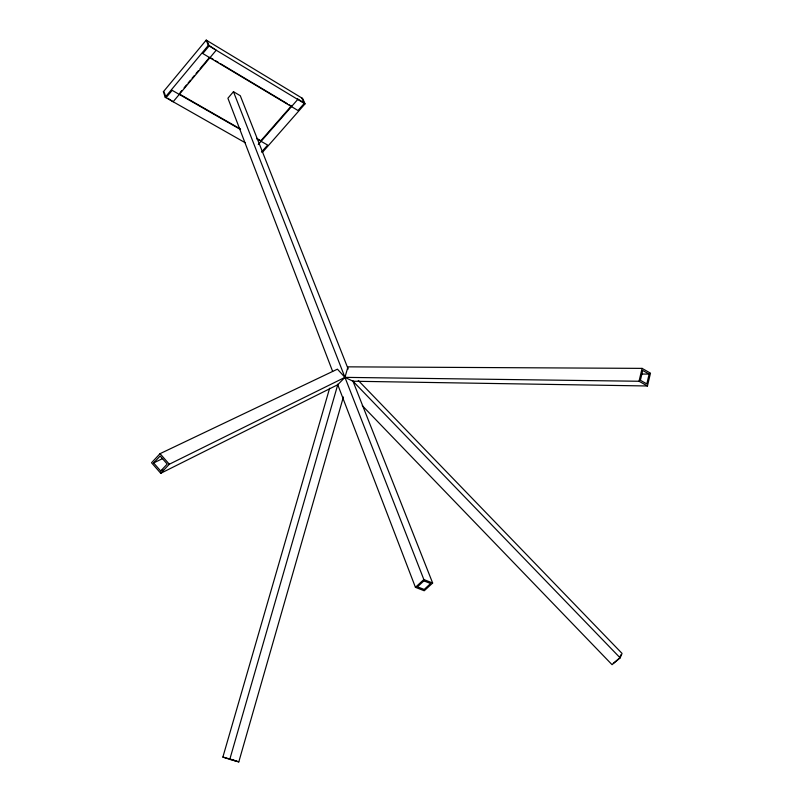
<?xml version="1.0" encoding="UTF-8"?>
<svg xmlns="http://www.w3.org/2000/svg" width="802" height="802" viewBox="0 0 802 802"><rect width="100%" height="100%" fill="white"/><g stroke="black" fill="none" stroke-linecap="round" stroke-linejoin="round"><path stroke-width="1.2" d="M649.129 374.103L646.823 383.907L640.397 380.298L642.723 370.464L649.129 374.103L641.62 374.033M352.99 381.231L647.455 385.983L650.472 373.151L642.081 368.379L347.968 366.845L344.95 377.361L337.752 384.729L160.761 473.3L151.528 462.754L160.049 453.671L337.431 369.161L344.95 377.361L352.99 381.231L620.167 657.891L612.056 664.688L362.283 405.642M647.455 385.983L639.034 381.261L642.081 368.379M337.752 384.729L229.783 759.394L238.795 761.9L343.386 396.99M230.034 759.414L222.876 757.078L329.632 388.198M620.167 657.891L622.061 653.429L358.283 380.469M620.888 654.753L619.435 658.161L613.249 663.354M245.282 142.766L165.192 97.232L163.377 91.739L206.224 40.1L302.645 98.476L305.041 103.849L262.334 152.46M206.395 41.403L207.066 40.611L209.111 45.945L202.796 53.533L298.013 110.516L304.279 103.378L301.883 98.014M165.192 97.232L208.279 45.433L206.224 40.1M166.034 97.714L172.169 90.335L240.53 129.533M180.119 92.581L181.713 90.676M184.099 87.819L186.495 84.952M188.089 83.047L190.475 80.18M192.069 78.275L194.465 75.408M196.059 73.503L198.445 70.646M200.039 68.731L209.603 57.283M348.178 369.04L240.289 95.729L233.462 91.699L227.908 98.225L332.63 371.376M260.53 141.142L291.758 105.453M258.294 144.54L297.753 99.448L297.502 98.877L304.018 102.816M261.562 152.019L267.657 145.082L256.8 138.866M153.623 462.934L160.129 455.997L167.217 464.057L160.681 470.985L153.623 462.934L162.585 458.594M160.761 473.3L169.322 464.228L344.95 377.361L639.034 381.261M415.436 587.325L423.857 579.535L432.649 583.034L424.238 590.773L415.436 587.325L337.562 384.208M160.681 470.985L162.916 469.872M222.876 757.078L231.868 759.584M233.021 759.975L238.795 761.9M231.628 759.564L236.921 761.329M167.869 98.285L173.142 101.754L216.199 50.225L208.901 45.373M163.377 91.739L164.209 92.22M179.568 94.105L240.309 128.952M256.58 138.285L260.911 140.771M211.137 58.085L213.282 59.368M215.417 60.651L218.625 62.566M220.761 63.849L287.076 103.538M289.211 104.821L291.347 106.095M208.279 45.433L305.041 103.849M160.049 453.671L169.322 464.228M352.77 380.669L432.649 583.034M233.462 91.699L423.857 579.535M164.58 93.323L165.663 96.611M423.897 580.869L417.471 586.813L424.198 589.45L430.624 583.535L423.897 580.869"/></g></svg>
